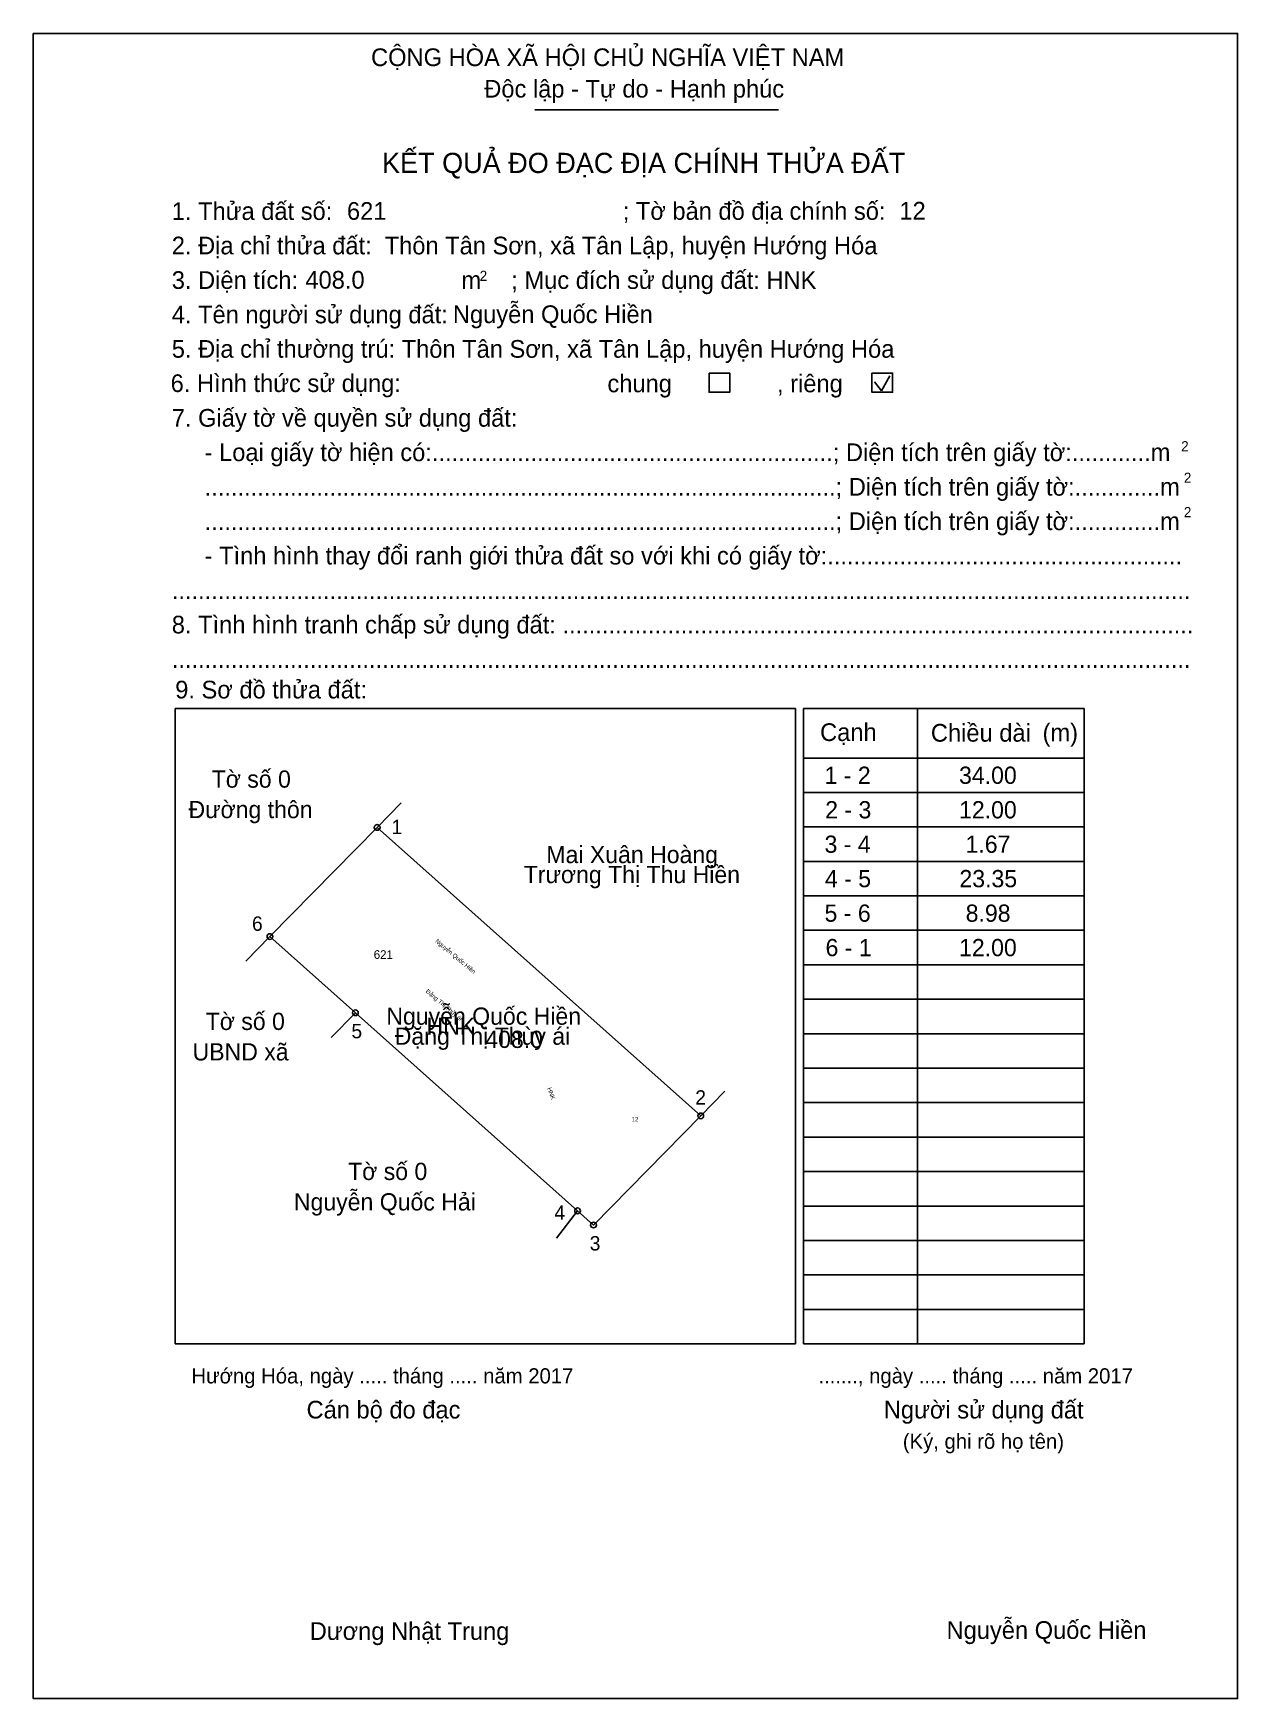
# Model space of a CAD drawing. Extents: x 548085 to 548179, y 1837904 to 1838034.
import ezdxf

# ---------------------------------------------------------------- set-up
doc = ezdxf.new("R2010")
doc.units = 0
for name, color, linetype in [('Level 1', 7, 'Continuous'), ('Level 10', 7, 'Continuous'), ('Level 11', 7, 'Continuous'), ('Level 13', 7, 'Continuous'), ('Level 15', 7, 'Continuous'), ('Level 18', 7, 'Continuous'), ('Level 19', 7, 'Continuous'), ('Level 2', 7, 'Continuous'), ('Level 21', 7, 'Continuous'), ('Level 27', 7, 'Continuous'), ('Level 36', 7, 'Continuous'), ('Level 48', 7, 'Continuous'), ('Level 50', 7, 'Continuous'), ('Level 52', 7, 'Continuous'), ('Level 6', 7, 'Continuous'), ('Level 9', 7, 'Continuous')]:
    doc.layers.add(name, color=color, linetype=linetype)

msp = doc.modelspace()

# ---------------------------------------------------------------- linework, layer by layer
at = {"layer": 'Level 1'}
for p, q in [((548084.63, 1838034.33), (548084.63, 1838034.33)), ((548123.97, 1838028.34), (548143.07, 1838028.34)), ((548150.61, 1838006.99), (548151.15, 1838006.29)), ((548151.15, 1838006.29), (548151.8, 1838007.46)), ((548095.76, 1837981.35), (548095.76, 1837981.35)), ((548167.05, 1837981.37), (548145.04, 1837981.37)), ((548145.04, 1837981.37), (548145.04, 1837931.52)), ((548153.98, 1837981.37), (548153.98, 1837931.52)), ((548167.05, 1837931.52), (548167.05, 1837981.37)), ((548145.04, 1837977.47), (548160.17, 1837977.47)), ((548160.17, 1837977.47), (548167.05, 1837977.47)), ((548145.04, 1837974.77), (548160.17, 1837974.77)), ((548160.17, 1837974.77), (548167.05, 1837974.77)), ((548145.04, 1837972.07), (548160.17, 1837972.07)), ((548160.17, 1837972.07), (548167.05, 1837972.07)), ((548145.04, 1837969.37), (548160.17, 1837969.37)), ((548160.17, 1837969.37), (548167.05, 1837969.37)), ((548145.04, 1837966.66), (548160.17, 1837966.66)), ((548160.17, 1837966.66), (548167.05, 1837966.66)), ((548145.04, 1837963.96), (548160.17, 1837963.96)), ((548160.17, 1837963.96), (548167.05, 1837963.96)), ((548145.04, 1837961.26), (548160.17, 1837961.26)), ((548160.17, 1837961.26), (548167.05, 1837961.26)), ((548145.04, 1837958.55), (548160.17, 1837958.55)), ((548160.17, 1837958.55), (548167.05, 1837958.55)), ((548145.04, 1837955.85), (548160.17, 1837955.85)), ((548160.17, 1837955.85), (548167.05, 1837955.85)), ((548145.04, 1837953.15), (548160.17, 1837953.15)), ((548160.17, 1837953.15), (548167.05, 1837953.15)), ((548145.04, 1837950.44), (548160.17, 1837950.44)), ((548160.17, 1837950.44), (548167.05, 1837950.44)), ((548145.04, 1837947.74), (548160.17, 1837947.74)), ((548160.17, 1837947.74), (548167.05, 1837947.74)), ((548145.04, 1837945.04), (548160.17, 1837945.04)), ((548160.17, 1837945.04), (548167.05, 1837945.04)), ((548145.04, 1837942.33), (548160.17, 1837942.33)), ((548160.17, 1837942.33), (548167.05, 1837942.33)), ((548145.04, 1837939.63), (548160.17, 1837939.63)), ((548160.17, 1837939.63), (548167.05, 1837939.63)), ((548145.04, 1837936.93), (548160.17, 1837936.93)), ((548160.17, 1837936.93), (548167.05, 1837936.93)), ((548145.04, 1837934.22), (548160.17, 1837934.22)), ((548160.17, 1837934.22), (548167.05, 1837934.22)), ((548144.41, 1837931.52), (548144.41, 1837931.52)), ((548145.04, 1837931.52), (548167.05, 1837931.52)), ((548167.05, 1837931.52), (548167.05, 1837932.01)), ((548179.09, 1837903.68), (548179.09, 1837903.68))]:
    msp.add_line(p, q, dxfattribs=at)
msp.add_lwpolyline([(548095.76, 1837981.35), (548144.41, 1837981.35), (548144.41, 1837931.52), (548095.76, 1837931.52)], close=True, dxfattribs=at)
at = {"layer": 'Level 10'}
msp.add_lwpolyline([(548111.6, 1837972.03), (548136.98, 1837949.4), (548128.57, 1837940.84), (548127.32, 1837941.95), (548109.89, 1837957.49), (548103.19, 1837963.47)], close=True, dxfattribs=at)
at = {"layer": 'Level 11'}
for centre in [(548111.6, 1837972.03), (548111.6, 1837972.03), (548103.19, 1837963.47), (548109.89, 1837957.49), (548136.98, 1837949.4), (548127.32, 1837941.95), (548128.57, 1837940.84)]:
    msp.add_circle(centre, 0.225, dxfattribs=at)
at = {"layer": 'Level 2'}
msp.add_lwpolyline([(548084.63, 1838034.33), (548179.09, 1838034.33), (548179.09, 1837903.68), (548084.63, 1837903.68)], close=True, dxfattribs=at)
at = {"layer": 'Level 27'}
for p, q in [((548111.6, 1837972.03), (548113.49, 1837973.96)), ((548103.19, 1837963.47), (548101.3, 1837961.54)), ((548109.89, 1837957.49), (548108, 1837955.56)), ((548136.98, 1837949.4), (548138.87, 1837951.33)), ((548127.32, 1837941.95), (548125.67, 1837939.81))]:
    msp.add_line(p, q, dxfattribs=at)
at = {"layer": 'Level 50'}
for points in [[(548137.63, 1838007.68), (548139.26, 1838007.68), (548139.26, 1838006.17), (548137.63, 1838006.17)], [(548150.4, 1838007.68), (548152.02, 1838007.68), (548152.02, 1838006.17), (548150.4, 1838006.17)]]:
    msp.add_lwpolyline(points, close=True, dxfattribs=at)

# ---------------------------------------------------------------- texts
at = {"layer": 'Level 1'}
for s, height, p in [('CỘNG HÒA XÃ HỘI CHỦ NGHĨA VIỆT NAM', 1.3876, (548111.12, 1838031.76)), ('Độc lập - Tự do - Hạnh phúc', 1.3876, (548120, 1838029.29)), ('KẾT QUẢ ĐO ĐẠC ĐỊA CHÍNH THỬA ĐẤT', 1.586, (548111.98, 1838023.37)), ('1. Thửa đất số:', 1.3876, (548095.49, 1838019.69)), ('; Tờ bản đồ địa chính số:', 1.3876, (548130.86, 1838019.7)), ('2. Địa chỉ thửa đất:', 1.3876, (548095.49, 1838016.99)), ('3. Diện tích:', 1.3876, (548095.49, 1838014.28)), ('m', 1.39, (548118.21, 1838014.28)), ('2', 0.793, (548119.64, 1838014.91)), ('; Mục đích sử dụng đất: HNK', 1.3876, (548122.12, 1838014.28)), ('4. Tên người sử dụng đất:', 1.3876, (548095.49, 1838011.58)), ('5. Địa chỉ thường trú: Thôn Tân Sơn, xã Tân Lập, huyện Hướng Hóa', 1.3876, (548095.49, 1838008.88)), ('chung                , riêng', 1.3876, (548129.66, 1838006.17)), ('7. Giấy tờ về quyền sử dụng đất:', 1.3876, (548095.49, 1838003.47)), ('     - Loại giấy tờ hiện có:.............................................................; Diện tích trên giấy tờ:............m', 1.38756, (548095.49, 1838000.77)), ('2', 0.793, (548174.66, 1838001.54)), ('     ................................................................................................; Diện tích trên giấy tờ:.............m', 1.38756, (548095.49, 1837998.06)), ('2', 0.793, (548174.87, 1837999.07)), ('     ................................................................................................; Diện tích trên giấy tờ:.............m', 1.38756, (548095.49, 1837995.36)), ('2', 0.793, (548174.87, 1837996.37)), ('     - Tình hình thay đổi ranh giới thửa đất so với khi có giấy tờ:......................................................', 1.38756, (548095.49, 1837992.66)), ('...........................................................................................................................................................', 1.38756, (548095.49, 1837989.95)), ('8. Tình hình tranh chấp sử dụng đất: ................................................................................................', 1.38756, (548095.49, 1837987.25)), ('...........................................................................................................................................................', 1.38756, (548095.49, 1837984.55)), ('9. Sơ đồ thửa đất:', 1.3876, (548095.76, 1837982.15)), ('Cạnh', 1.388, (548146.34, 1837978.81)), ('Chiều dài', 1.388, (548155.03, 1837978.76)), ('(m)', 1.388, (548163.79, 1837978.78)), ('Hướng Hóa, ngày ..... tháng ..... năm 2017', 1.1894, (548097.03, 1837928.41)), ('......., ngày ..... tháng ..... năm 2017', 1.1894, (548146.21, 1837928.41)), ('Cán bộ đo đạc', 1.3876, (548106.06, 1837925.66)), ('Người sử dụng đất', 1.3876, (548151.34, 1837925.66)), ('(Ký, ghi rõ họ tên)', 1.1894, (548152.83, 1837923.28)), ('Dương Nhật Trung', 1.3876, (548106.31, 1837908.29))]:
    msp.add_text(s, height=height, dxfattribs=at).set_placement(p)
at = {"layer": 'Level 13'}
msp.add_text('Nguyễn Quốc Hiền', height=0.3379, rotation=320, dxfattribs=at).set_placement((548116.13, 1837963.06))
for s, height, p in [('Nguyễn Quốc Hiền', 1.3516, (548112.32, 1837956.55)), ('HNK', 1.352, (548115.47, 1837955.76)), ('Đặng Thị Thùy ái', 1.3516, (548112.98, 1837954.98)), ('408.0', 1.352, (548120.08, 1837954.73))]:
    msp.add_text(s, height=height, dxfattribs=at).set_placement(p)
at = {"layer": 'Level 15'}
msp.add_text('Đặng Thị Thùy ái', height=0.3379, rotation=320, dxfattribs=at).set_placement((548115.38, 1837959.12))
at = {"layer": 'Level 18'}
msp.add_text('12', height=0.338, dxfattribs=at).set_placement((548131.57, 1837948.97))
at = {"layer": 'Level 19'}
msp.add_text('HNK', height=0.338, rotation=290, dxfattribs=at).set_placement((548124.93, 1837951.56))
at = {"layer": 'Level 21'}
msp.add_text('621', height=0.676, dxfattribs=at).set_placement((548111.33, 1837961.72))
at = {"layer": 'Level 36'}
for s, height, p in [('Tờ số 0', 1.352, (548098.62, 1837975.15)), ('Đường thôn', 1.352, (548096.8, 1837972.76)), ('Mai Xuân Hoàng', 1.3516, (548124.87, 1837969.23)), ('Trương Thị Thu Hiền', 1.3516, (548123.1, 1837967.66)), ('Tờ số 0', 1.352, (548098.15, 1837956.14)), ('UBND xã', 1.352, (548097.12, 1837953.75)), ('Tờ số 0', 1.352, (548109.32, 1837944.37)), ('Nguyễn Quốc Hải', 1.3516, (548105.07, 1837941.98))]:
    msp.add_text(s, height=height, dxfattribs=at).set_placement(p)
at = {"layer": 'Level 48'}
msp.add_text('6. Hình thức sử dụng:', height=1.3876, dxfattribs=at).set_placement((548095.4, 1838006.19))
at = {"layer": 'Level 52'}
for s, p in [('1 - 2', (548146.69, 1837975.45)), ('34.00', (548157.24, 1837975.45)), ('2 - 3', (548146.74, 1837972.74)), ('12.00', (548157.24, 1837972.74)), ('3 - 4', (548146.69, 1837970.04)), ('1.67', (548157.75, 1837970.04)), ('4 - 5', (548146.72, 1837967.34)), ('23.35', (548157.27, 1837967.34)), ('5 - 6', (548146.69, 1837964.63)), ('8.98', (548157.76, 1837964.63)), ('6 - 1', (548146.77, 1837961.93)), ('12.00', (548157.24, 1837961.93))]:
    msp.add_text(s, height=1.352, dxfattribs=at).set_placement(p)
at = {"layer": 'Level 6'}
for s, height, p in [('621', 1.388, (548109.23, 1838019.7)), ('12', 1.388, (548152.56, 1838019.72)), ('Thôn Tân Sơn, xã Tân Lập, huyện Hướng Hóa', 1.3876, (548112.19, 1838016.99)), ('408.0', 1.388, (548105.97, 1838014.3)), ('Nguyễn Quốc Hiền', 1.3876, (548117.54, 1838011.6)), ('Nguyễn Quốc Hiền', 1.3876, (548156.26, 1837908.37))]:
    msp.add_text(s, height=height, dxfattribs=at).set_placement(p)
at = {"layer": 'Level 9'}
for s, p in [('1', (548112.73, 1837971.51)), ('6', (548101.78, 1837963.92)), ('5', (548109.58, 1837955.49)), ('2', (548136.55, 1837950.28)), ('4', (548125.5, 1837941.25)), ('3', (548128.27, 1837938.84))]:
    msp.add_text(s, height=1.13, dxfattribs=at).set_placement(p)

doc.saveas('drawing.dxf')
